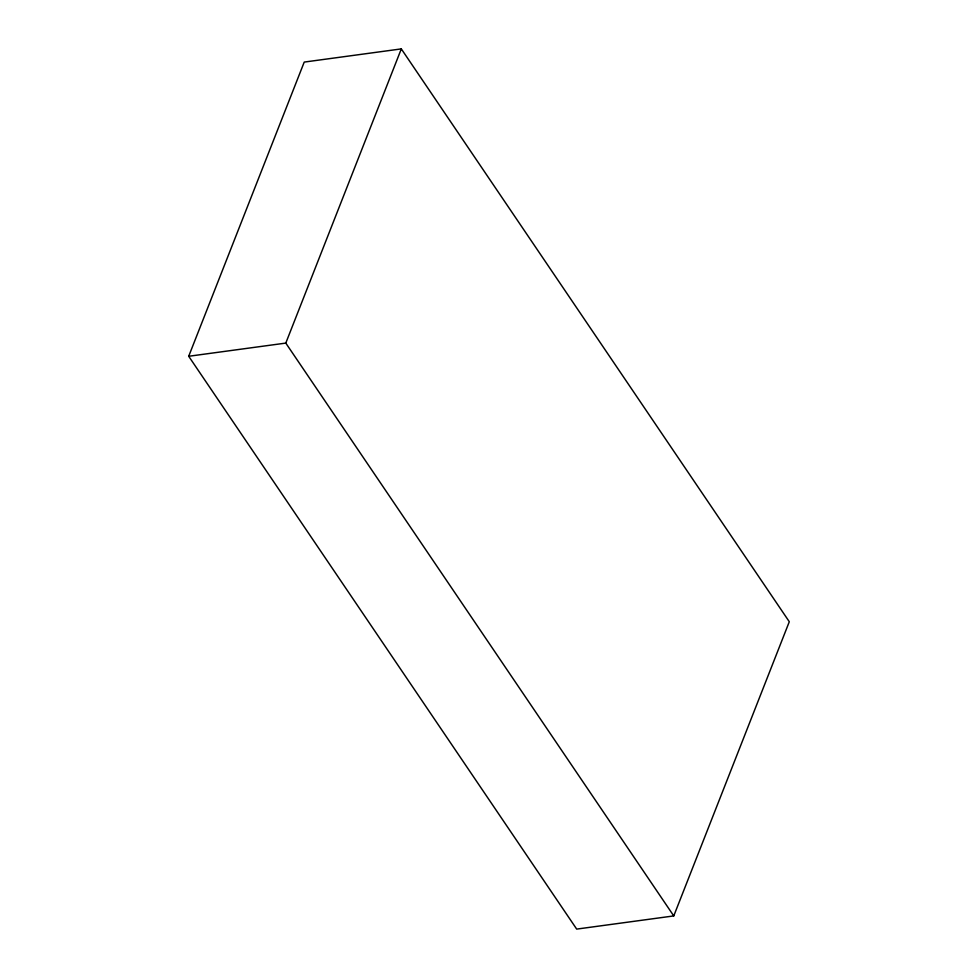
<?xml version="1.0" encoding="UTF-8"?>
<svg xmlns="http://www.w3.org/2000/svg" width="978" height="978" viewBox="0 0 978 978"><rect width="100%" height="100%" fill="white"/><g stroke="black" fill="none" stroke-linecap="round" stroke-linejoin="round"><path stroke-width="1.47" d="M188.705 356.273L304.231 62.079L401.31 48.9L789.295 621.727L673.769 915.921L576.69 929.1L188.705 356.273L285.796 343.095L401.31 48.9M285.796 343.095L673.769 915.921"/></g></svg>
